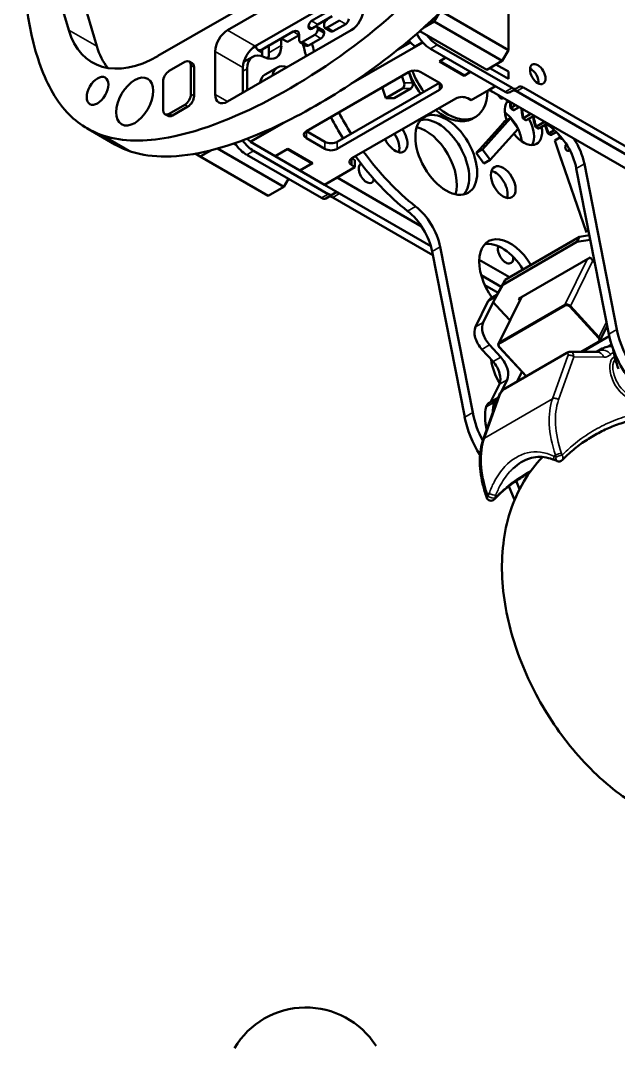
# Model space of a CAD drawing. Header units: millimetres. Extents: x 0 to 1188, y 0 to 840.
# Drawn here: x 429.4 to 566.1, y 474.4 to 708.7 of the extents above; entities that cross this region are included whole.
import ezdxf

# ---------------------------------------------------------------- set-up
doc = ezdxf.new("R2010")
doc.units = ezdxf.units.MM
doc.header["$LTSCALE"] = 2
doc.layers.add('Sichtbar (ISO)', color=7, linetype='Continuous', lineweight=50)
doc.layers.add('Sichtbar schmal (ISO)', color=7, linetype='Continuous', lineweight=35)

msp = doc.modelspace()

# ---------------------------------------------------------------- linework, layer by layer
at = {"layer": 'Sichtbar (ISO)'}
for p, q in [((440.47, 706.5), (432.18, 734.68)), ((520.9, 735.28), (460.84, 700.6)), ((438.54, 731), (446.83, 702.83)), ((476.73, 706.51), (505.01, 722.84)), ((507.84, 717.12), (483.09, 702.83)), ((540.93, 701.94), (540.93, 713.37)), ((500.2, 711.08), (495.96, 708.63)), ((525.01, 710.28), (523.96, 708.47)), ((540.93, 701.94), (525.56, 710.81)), ((497.37, 707.81), (500.63, 709.69)), ((499.5, 707.08), (502.32, 708.71)), ((500.91, 706.26), (503.74, 707.9)), ((521.58, 707.09), (523.96, 708.47)), ((523.96, 708.47), (539.52, 699.49)), ((505.01, 706.51), (476.73, 690.18)), ((491.72, 706.18), (484.65, 702.1)), ((490.45, 703.81), (493.13, 705.36)), ((493.13, 705.36), (493.13, 704.22)), ((493.84, 703.81), (496.67, 705.45)), ((495.25, 707.24), (495.25, 707.41)), ((496.67, 707.24), (495.96, 706.83)), ((497.17, 707.29), (498.58, 706.48)), ((497.37, 706.67), (497.37, 706.83)), ((498.79, 707.65), (498.79, 707.49)), ((498.79, 705.85), (498.79, 706.02)), ((499, 707.03), (500.41, 706.21)), ((535.98, 697.44), (520.67, 706.28)), ((486.2, 703), (484.65, 702.1)), ((489.03, 704.63), (486.2, 703)), ((486.2, 701.33), (486.2, 703)), ((486.2, 701.33), (486.2, 703)), ((489.03, 702.96), (489.03, 704.63)), ((490.45, 703.81), (489.03, 704.63)), ((493.34, 703.76), (494.75, 702.95)), ((495.25, 703), (498.08, 704.63)), ((521.37, 703.7), (504.93, 694.21)), ((518.54, 703.7), (515.55, 701.98)), ((519.58, 702.74), (521.33, 703.75)), ((524.67, 703.16), (541.76, 693.29)), ((473.9, 691.81), (473.9, 701.61)), ((483.65, 702), (484.65, 701.42)), ((484.65, 700.53), (484.65, 702.1)), ((540.21, 692.39), (523.11, 702.26)), ((539.52, 699.49), (540.93, 701.94)), ((466.97, 699.24), (463.43, 697.2)), ((467.97, 699.34), (468.68, 698.93)), ((468.38, 691.89), (468.38, 698.42)), ((480.47, 699.26), (482.5, 700.44)), ((525.16, 699.36), (526.65, 700.22)), ((530.82, 696.1), (525.16, 699.36)), ((526.65, 700.22), (525.24, 699.4)), ((530.89, 696.14), (525.24, 699.4)), ((539.52, 699.49), (535.98, 697.44)), ((538.1, 698.67), (540.93, 697.04)), ((540.93, 697.04), (538.1, 698.67)), ((469.09, 698.02), (469.09, 691.48)), ((480.26, 697.93), (480.26, 692.22)), ((481.25, 692.79), (481.25, 697.69)), ((488.15, 697.99), (485.32, 696.35)), ((494.76, 683.44), (518.09, 696.91)), ((517.12, 694.5), (516.6, 696.05)), ((519.03, 694.46), (518.19, 696.97)), ((520.92, 696.91), (525.16, 694.46)), ((532.31, 696.95), (530.82, 696.1)), ((530.82, 696.1), (530.82, 696.18)), ((530.89, 696.14), (532.31, 696.95)), ((540.93, 695.4), (536.69, 697.85)), ((540.93, 695.4), (536.69, 697.85)), ((540.93, 697.04), (540.93, 695.4)), ((540.93, 695.4), (540.93, 697.04)), ((462.02, 694.75), (462.02, 688.22)), ((501.83, 680.99), (525.16, 694.46)), ((532.45, 690.5), (537.96, 693.69)), ((537.96, 693.69), (536.55, 692.87)), ((525.16, 692.83), (501.83, 679.36)), ((512.28, 692.8), (512.07, 693.44)), ((512.28, 692.8), (512.9, 690.98)), ((512.9, 690.98), (516.72, 693.18)), ((514.81, 690.94), (518.63, 693.14)), ((578.22, 668.81), (536.55, 692.87)), ((541.21, 692.29), (542.76, 693.19)), ((543.35, 693.53), (542.76, 693.19)), ((661.01, 624.28), (542.79, 692.53)), ((581.05, 670.45), (542.79, 692.53)), ((662.57, 625.18), (544.35, 693.43)), ((466.97, 689.44), (463.43, 687.4)), ((467.68, 689.03), (464.14, 686.99)), ((505.18, 677.21), (528.89, 690.9)), ((512.9, 690.98), (514.81, 690.94)), ((531.66, 690.93), (532.45, 690.5)), ((462.43, 687.3), (463.14, 686.89)), ((532.72, 686.27), (533.43, 686.68)), ((542.32, 688.28), (543.41, 688.91)), ((545.15, 685.99), (546.8, 686.95)), ((489.58, 685.35), (481.96, 680.95)), ((534.39, 679.32), (539.18, 684.65)), ((535.01, 679.25), (541.39, 686.35)), ((539.98, 685.54), (539.18, 684.65)), ((539.98, 685.54), (541.39, 686.35)), ((541.39, 686.35), (543.14, 683.96)), ((548.02, 684.1), (549.71, 685.08)), ((450.97, 680.4), (444.61, 684.07)), ((481.96, 681.02), (484.79, 682.65)), ((484.79, 682.65), (484.79, 683.14)), ((494.76, 683.44), (499, 680.99)), ((543.14, 683.96), (536.76, 676.86)), ((550.9, 682.63), (551.92, 683.22)), ((551.52, 681.25), (552.73, 681.94)), ((478.77, 680.18), (478.1, 680.57)), ((481.96, 680.95), (481.96, 681.02)), ((487.62, 677.69), (481.96, 680.95)), ((499, 679.36), (494.76, 681.81)), ((553.11, 676.68), (551.52, 681.25)), ((470.5, 677.6), (469.36, 678.27)), ((470.5, 677.6), (473.04, 679.07)), ((486.06, 668.62), (470.5, 677.6)), ((474.41, 679.43), (489.6, 670.66)), ((498.2, 668.14), (481.11, 678.01)), ((482.67, 678.91), (499.76, 669.04)), ((487.62, 677.69), (490.52, 679.36)), ((490.45, 679.32), (487.62, 677.69)), ((493.27, 674.42), (487.62, 677.69)), ((496.1, 676.05), (490.45, 679.32)), ((490.52, 679.36), (496.17, 676.09)), ((505.18, 677.21), (505.86, 676.79)), ((534.39, 679.32), (533.59, 678.44)), ((533.59, 678.44), (535.01, 679.25)), ((533.59, 678.44), (535.34, 676.04)), ((536.76, 676.86), (535.01, 679.25)), ((558.8, 660.25), (552.47, 678.51)), ((496.17, 676.09), (493.27, 674.42)), ((493.27, 674.42), (496.1, 676.05)), ((496.1, 676.05), (496.1, 676.13)), ((498.93, 671.15), (505.86, 675.15)), ((505.86, 675.15), (505.13, 675.61)), ((505.86, 676.79), (505.86, 675.15)), ((535.34, 676.04), (536.76, 676.86)), ((563.89, 637.04), (556.46, 674.91)), ((558.3, 675.97), (565.73, 638.1)), ((498.93, 671.15), (493.27, 674.42)), ((501.76, 672.79), (498.93, 671.15)), ((521.08, 661.63), (501.76, 672.79)), ((489.6, 670.66), (486.06, 668.62)), ((489.6, 670.66), (490.66, 672.5)), ((523.2, 657.14), (498.93, 671.15)), ((499.2, 668.04), (500.76, 668.94)), ((501.34, 669.28), (500.76, 668.94)), ((523.66, 655.08), (500.79, 668.28)), ((523.2, 657.14), (502.34, 669.18)), ((540.21, 649.46), (557.18, 659.26)), ((557.18, 659.26), (556.61, 658.09)), ((559.66, 658.59), (556.61, 658.09)), ((557.18, 659.26), (559.46, 659.62)), ((525.34, 656.95), (532.78, 619.07)), ((556.61, 658.09), (539.64, 648.3)), ((530.94, 618.01), (523.51, 655.88)), ((541.19, 650.02), (534.26, 654.02)), ((543.26, 645.11), (559.59, 654.54)), ((559.59, 654.54), (560.69, 653.34)), ((539.32, 647.84), (534.72, 650.49)), ((539.32, 647.84), (534.72, 650.49)), ((538.04, 645.51), (540.21, 649.46)), ((540.21, 649.46), (539.64, 648.3)), ((538.57, 646.47), (535.54, 648.22)), ((539.64, 648.3), (537.46, 644.35)), ((536.27, 644.49), (533.41, 638.68)), ((538.04, 645.51), (535.18, 639.7)), ((538.29, 645.97), (536.86, 645.14)), ((537.46, 644.35), (538.04, 645.51)), ((543.91, 645.48), (538.67, 634.83)), ((543.56, 644.78), (543.26, 645.11)), ((537.46, 644.35), (539.08, 642.59)), ((553.82, 643.69), (538.9, 635.07)), ((538.94, 634.95), (553.86, 643.56)), ((541.3, 640.18), (539.08, 642.59)), ((555.01, 643.31), (561.54, 636.2)), ((561.64, 636.3), (555.11, 643.41)), ((563.52, 638.94), (561.82, 635.49)), ((561.49, 635.26), (557.53, 632.97)), ((557.64, 632.97), (561.58, 635.24)), ((557.78, 632.97), (564, 636.55)), ((534.85, 633.53), (537.44, 630.72)), ((536.62, 634.55), (539.21, 631.74)), ((538.85, 634.02), (544.96, 627.37)), ((544.97, 627.38), (538.89, 634)), ((554.31, 632.77), (540.17, 624.61)), ((555.09, 633), (561.33, 632.93)), ((561.08, 632.93), (562.39, 633.69)), ((564.49, 634.69), (563.55, 634.14)), ((542.94, 626.21), (544.01, 628.4)), ((540.65, 626.6), (539.25, 623.75)), ((538.88, 625.58), (536.86, 621.48)), ((535.19, 612.93), (538.7, 622.76)), ((538.17, 622.23), (536.4, 621.21)), ((541.04, 602.24), (542.34, 599.1)), ((543.49, 601.6), (542.72, 603.48)), ((535.99, 599.6), (535.84, 600.05))]:
    msp.add_line(p, q, dxfattribs=at)
for centre, radius, start, end in [((552.5, 608.9), 1, 245.6005, 315.4996), ((536.94, 599.92), 1, 198.8425, 315.4996), ((494.65, 464.08), 19, 32.4689, 149.1898)]:
    msp.add_arc(centre, radius, start, end, dxfattribs=at)
for centre, major_axis, ratio, start_param, end_param in [((505.01, 709.77), (2, 3.46), 0.57735, 3.926991, 5.497787), ((495.96, 707.81), (-0.5, -0.866), 0.57735, 3.926991, 5.497787), ((497.37, 707), (0.5, 0.866), 0.57735, 0.785398, 1.517865), ((499.5, 708.06), (0.5, 0.866), 0.57735, 0.785398, 2.356194), ((503.74, 708.71), (0.5, 0.866), 0.57735, 3.926991, 5.497787), ((460.84, 725.09), (-15, -25.98), 0.57735, 5.780342, 7.068583), ((476.73, 703.24), (-2, -3.46), 0.57735, 3.926991, 5.497787), ((491.72, 704.55), (1, 1.73), 0.57735, 5.497787, 7.068583), ((495.96, 707.65), (-0.5, -0.866), 0.57735, 5.497787, 7.068583), ((496.67, 706.43), (0.5, 0.866), 0.57735, 5.497787, 7.068583), ((496.67, 706.26), (-0.5, -0.866), 0.57735, 0.785398, 2.356194), ((498.08, 705.45), (0.5, 0.866), 0.57735, 3.926991, 5.497787), ((498.08, 705.61), (0.5, 0.866), 0.57735, 5.497787, 6.283185), ((499.5, 707.9), (-0.5, -0.866), 0.57735, 5.497787, 7.068583), ((500.91, 707.08), (-0.5, -0.866), 0.57735, 0, 0.785398), ((523.11, 707.16), (3, -5.2), 0.57735, 4.665552, 5.497787), ((524.67, 708.06), (-3, 5.2), 0.57735, 1.770509, 2.356194), ((493.84, 704.63), (-0.5, -0.866), 0.57735, 5.497787, 7.068583), ((523.27, 696.88), (21.67, -37.54), 0.57735, 4.225194, 4.297672), ((495.25, 703.81), (-0.5, -0.866), 0.57735, 0, 0.785398), ((525.11, 697.94), (21.67, -37.54), 0.57735, 4.250834, 4.297672), ((526.22, 697.53), (6.5, -11.26), 0.57735, 3.893513, 3.926991), ((526.93, 697.93), (6.5, -11.26), 0.57735, 3.875806, 3.926991), ((520.29, 707.16), (3, -5.2), 0.57735, 4.976769, 5.330339), ((467.2, 721.42), (-15, -25.98), 0.57735, 5.780342, 6.069429), ((483.09, 699.57), (2, 3.46), 0.57735, 0.785398, 2.356194), ((485.5, 695.24), (-3, 5.2), 0.57735, 5.581217, 7.068583), ((484.65, 703.73), (-1, -1.73), 0.57735, 5.497787, 7.068583), ((484.79, 705.41), (3, -5.2), 0.57735, 5.581217, 7.068583), ((481.96, 703.78), (3, -5.2), 0.57735, 0.490883, 0.785398), ((515.57, 702.27), (0.023, 1), 0.770332, 4.891393, 5.05201), ((466.97, 697.61), (1, 1.73), 0.57735, 5.497787, 7.068583), ((467.68, 697.2), (1, 1.73), 0.57735, 5.497787, 6.283185), ((482.67, 693.93), (-3, 5.2), 0.57735, 5.976457, 6.032735), ((491.15, 692.79), (-3, 5.2), 0.57735, 5.682517, 6.883854), ((463.43, 695.57), (1, 1.73), 0.57735, 0.785398, 2.356194), ((488.32, 691.16), (-3, 5.2), 0.57735, 0, 0.600669), ((519.51, 696.1), (-2, 0), 0.57735, 3.926991, 5.497787), ((526.22, 697.53), (6.5, -11.26), 0.57735, 4.437276, 4.8763), ((526.93, 697.93), (6.5, -11.26), 0.57735, 4.451675, 4.8763), ((546.09, 695.55), (-1.25, 2.17), 0.57735, 3.813211, 5.611567), ((546.09, 695.55), (1.25, -2.17), 0.57735, 0.671619, 2.469974), ((516.41, 694.1), (-0.023, -1), 0.770332, 0.438371, 2.009167), ((518.32, 694.05), (0.023, 1), 0.770332, 3.579963, 5.15076), ((523.75, 693.65), (2, 0), 0.57735, 5.497787, 7.068583), ((544.35, 691.8), (-1, 1.73), 0.57735, 5.497787, 6.283185), ((466.97, 691.08), (-1, -1.73), 0.57735, 0.785398, 2.356194), ((467.68, 690.67), (1, 1.73), 0.57735, 3.926991, 5.497787), ((476.73, 693.44), (-2, -3.46), 0.57735, 5.497787, 7.068583), ((526.93, 697.93), (6.5, -11.26), 0.57735, 5.2875, 7.068583), ((530.3, 690.08), (-2, 0), 0.57735, 3.961897, 5.497787), ((536.59, 697.68), (-3, 5.2), 0.57735, 2.333061, 2.52833), ((540.21, 694.03), (1, -1.73), 0.57735, 5.497787, 6.283185), ((541.76, 694.93), (1, -1.73), 0.57735, 5.497787, 6.283185), ((542.79, 690.9), (-1, 1.73), 0.57735, 5.497787, 6.283185), ((544.39, 685.72), (-3, 5.2), 0.57735, 0.22048, 1.223558), ((542.55, 684.66), (-3, 5.2), 0.57735, 5.788754, 5.971763), ((542.55, 684.66), (-3, 5.2), 0.57735, 5.788754, 5.971763), ((463.43, 689.03), (-1, -1.73), 0.57735, 5.497787, 7.068583), ((464.14, 688.63), (-1, -1.73), 0.57735, 0, 0.785398), ((523.27, 696.88), (21.67, -37.54), 0.57735, 4.651964, 4.782551), ((525.11, 697.94), (21.67, -37.54), 0.57735, 4.651964, 4.782551), ((526.22, 697.53), (6.5, -11.26), 0.57735, 5.2875, 6.283185), ((539.72, 683.03), (-3, 5.2), 0.57735, 4.564133, 5.392), ((542.55, 684.66), (-3, 5.2), 0.57735, 5.163783, 5.246851), ((542.55, 684.66), (3, -5.2), 0.57735, 2.022191, 2.105258), ((522.08, 675.29), (-5, 8.66), 0.57735, 3.627138, 5.79764), ((524.9, 676.92), (5, -8.66), 0.57735, 0.1849, 2.956693), ((524.9, 676.92), (-5, 8.66), 0.57735, 3.326492, 6.098286), ((544.39, 685.72), (3, -5.2), 0.57735, 4.942116, 7.287032), ((542.55, 684.66), (3, -5.2), 0.57735, 0.311422, 1.546644), ((542.55, 684.66), (3, -5.2), 0.57735, 0.311422, 1.546644), ((556.22, 715.91), (21.67, -37.54), 0.57735, 5.259214, 5.321477), ((485.5, 687.08), (-3, 5.2), 0.57735, 2.09452, 2.188746), ((496.17, 682.63), (-2, 0), 0.57735, 5.497787, 7.068583), ((515.03, 682.2), (2, -3.46), 0.57735, 4.561203, 8.005168), ((513.2, 681.14), (-2, 3.46), 0.57735, 3.619159, 4.863575), ((513.2, 681.14), (2, -3.46), 0.57735, 0.477567, 1.721983), ((539.72, 683.03), (-3, 5.2), 0.57735, 4.032778, 4.560484), ((549.61, 676.84), (5, -8.66), 0.57735, 1.035788, 2.179885), ((481.11, 682.91), (3, -5.2), 0.57735, 4.811097, 5.497787), ((482.67, 683.81), (-3, 5.2), 0.57735, 1.725915, 2.356194), ((482.67, 685.44), (3, -5.2), 0.57735, 5.146406, 5.330339), ((500.42, 681.81), (-2, 0), 0.57735, 0.785398, 2.356194), ((554.59, 679.73), (0.001, -0.85), 0.774705, 3.795899, 6.909434), ((551.45, 677.9), (-5, 8.66), 0.57735, 4.17738, 4.821782), ((500.42, 680.18), (2, 0), 0.57735, 3.926991, 5.497787), ((506.59, 676.39), (-2, 0), 0.57735, 5.497787, 7.033677), ((523.27, 696.88), (21.67, -37.54), 0.57735, 4.897734, 5.321477), ((525.11, 697.94), (21.67, -37.54), 0.57735, 4.897734, 5.321477), ((508.48, 673.83), (1.25, -2.17), 0.57735, 3.145371, 6.85874), ((537.91, 670.7), (-2, 3.46), 0.57735, 3.619159, 5.805619), ((537.91, 670.7), (2, -3.46), 0.57735, 0.477567, 2.664026), ((498.2, 669.78), (1, -1.73), 0.57735, 5.497787, 6.283185), ((499.76, 670.68), (1, -1.73), 0.57735, 5.497787, 6.283185), ((500.79, 666.65), (-1, 1.73), 0.57735, 5.497787, 6.283185), ((502.34, 667.55), (-1, 1.73), 0.57735, 5.497787, 6.283185), ((518.49, 658.88), (-5, 8.66), 0.57735, 4.17738, 5.321477), ((516.66, 657.82), (5, -8.66), 0.57735, 1.035788, 2.179885), ((541.33, 649.57), (-5, 8.66), 0.57735, 4.758924, 8.014412), ((539.49, 648.51), (-5, 8.66), 0.57735, 4.758924, 6.098286), ((540.3, 655.46), (1.25, -2.17), 0.57735, 3.584918, 7.160862), ((538.86, 641.68), (-2, 3.46), 0.57735, 0, 0.368941), ((540.62, 642.7), (-2, 3.46), 0.57735, 0.302709, 0.368941), ((554.44, 643.02), (-0.852, 0.419), 0.761554, 4.240769, 5.811565), ((554.41, 642.96), (0.763, -0.375), 0.761554, 1.099176, 2.669973), ((536, 635.86), (-2, 3.46), 0.57735, 0.368941, 1.939738), ((537.76, 636.88), (-2, 3.46), 0.57735, 0.368941, 1.939738), ((576.69, 635.01), (8, -13.86), 0.57735, 4.17738, 5.945307), ((539.52, 634.41), (-0.852, 0.419), 0.761554, 5.811565, 7.382362), ((560.94, 635.86), (0.763, -0.375), 0.761554, 5.811565, 7.382362), ((560.97, 635.91), (0.852, -0.419), 0.761554, 5.811565, 7.382362), ((574.86, 633.95), (8, -13.86), 0.57735, 4.17738, 5.945307), ((539.49, 634.35), (-0.763, 0.375), 0.761554, 5.811565, 7.382362), ((573.29, 630.16), (6, -10.39), 0.57735, 4.083048, 4.488107), ((543.27, 628.69), (-4.5, 7.79), 0.57735, 0.935549, 1.61316), ((536.29, 628.39), (2, -3.46), 0.57735, 0.368941, 1.939738), ((538.06, 629.41), (2, -3.46), 0.57735, 0.368941, 1.939738), ((537.9, 618.61), (-1.5, 2.6), 0.57735, 0, 0.546228), ((545.85, 614.32), (6, -10.39), 0.57735, 3.687821, 3.946226), ((539.67, 619.63), (-1.5, 2.6), 0.57735, 6.050254, 6.829414), ((543.74, 615.98), (-8, 13.86), 0.57735, 1.035788, 1.483372), ((544.08, 613.3), (6, -10.39), 0.57735, 3.687821, 4.22425), ((541.9, 614.92), (8, -13.86), 0.57735, 4.17738, 4.780076), ((548.5, 592.19), (-0.76, 16.67), 0.734375, 5.924982, 5.966524)]:
    msp.add_ellipse(centre, major_axis=major_axis, ratio=ratio, start_param=start_param, end_param=end_param, dxfattribs=at)
for centre, major_axis in [((547.65, 696.45), (1.25, -2.17)), ((447.03, 692.63), (1.75, 3.03)), ((455.51, 690.18), (3, 5.2)), ((526.74, 677.98), (-5, 8.66)), ((539.75, 671.76), (2, -3.46))]:
    msp.add_ellipse(centre, major_axis=major_axis, ratio=0.57735, dxfattribs=at)
for points, knots in [([(429.68, 733.24), (429.41, 721.43), (430.4, 709.29), (434.87, 695.42), (436.84, 691.41), (442, 685.46), (444.95, 683.5), (448.44, 682.38)], [0, 0, 0, 0, 4.28314, 4.28314, 6.339251, 6.339251, 8.211967, 8.211967, 8.211967, 8.211967]), ([(448.44, 682.38), (452.87, 680.97), (457.91, 681), (471.05, 683.43), (479.72, 686.99), (496.37, 696.06), (505.25, 702.09), (519.51, 714.47), (526.86, 721.75), (533.3, 731.05)], [0, 0, 0, 0, 2.380049, 2.380049, 5.898945, 5.898945, 9.488627, 9.488627, 12.145149, 12.145149, 12.145149, 12.145149]), ([(539.66, 727.38), (539.31, 726.87), (538.95, 726.36), (533.34, 718.56), (526.88, 711.58), (507.76, 695.21), (494.94, 687.35), (476.38, 679.64), (469.05, 677.63), (459.81, 677.59), (457.2, 677.94), (454.81, 678.71)], [-31.975354, -31.975354, -31.975354, -31.975354, -31.689009, -31.689009, -27.528662, -27.528662, -21.504228, -21.504228, -17.655451, -17.655451, -15.993224, -15.993224, -15.993224, -15.993224]), ([(538.78, 691.34), (538.77, 691.35), (538.77, 691.36), (538.76, 691.37), (538.75, 691.38), (538.74, 691.4), (538.74, 691.41), (538.73, 691.43), (538.73, 691.44), (538.73, 691.46), (538.72, 691.47), (538.72, 691.48)], [0.0299402, 0.0299402, 0.0299402, 0.0299402, 0.031042944, 0.031042944, 0.032145689, 0.032145689, 0.033248433, 0.033248433, 0.034351177, 0.034351177, 0.035453921, 0.035453921, 0.035453921, 0.035453921]), ([(539.1, 691), (539.08, 691.02), (539.06, 691.04), (539.02, 691.09), (539, 691.11), (538.95, 691.16), (538.93, 691.18), (538.89, 691.23), (538.87, 691.25), (538.82, 691.3), (538.8, 691.32), (538.78, 691.34)], [2.14000801, 2.14000801, 2.14000801, 2.14000801, 2.14313031, 2.14313031, 2.14625262, 2.14625262, 2.14937493, 2.14937493, 2.15249724, 2.15249724, 2.15561954, 2.15561954, 2.15561954, 2.15561954]), ([(539.1, 691), (539.12, 690.97), (539.15, 690.95), (539.2, 690.92), (539.23, 690.9), (539.29, 690.88), (539.33, 690.87), (539.4, 690.87), (539.43, 690.87), (539.5, 690.88), (539.53, 690.9), (539.57, 690.91)], [-0.03819969, -0.03819969, -0.03819969, -0.03819969, -0.03105564, -0.03105564, -0.02391158, -0.02391158, -0.01676753, -0.01676753, -0.00962348, -0.00962348, -0.00247943, -0.00247943, -0.00247943, -0.00247943]), ([(539.77, 691.01), (539.76, 691.01), (539.76, 691.01), (539.74, 691), (539.71, 690.98), (539.67, 690.96), (539.65, 690.95), (539.61, 690.93), (539.59, 690.92), (539.57, 690.91)], [0.75098748, 0.75098748, 0.75098748, 0.75098748, 0.75283305, 0.75283305, 0.76382186, 0.76382186, 0.77481066, 0.77481066, 0.78579947, 0.78579947, 0.78579947, 0.78579947]), ([(541.42, 688.78), (541.39, 689.08), (541.36, 689.39), (541.34, 689.83), (541.33, 689.97), (541.33, 690.11)], [0.0211452, 0.0211452, 0.0211452, 0.0211452, 0.1238331, 0.1238331, 0.1697518, 0.1697518, 0.1697518, 0.1697518]), ([(541.49, 688.65), (541.48, 688.66), (541.48, 688.66), (541.46, 688.68), (541.46, 688.69), (541.45, 688.7), (541.44, 688.71), (541.43, 688.73), (541.43, 688.74), (541.43, 688.76), (541.42, 688.77), (541.42, 688.78)], [0.031239487, 0.031239487, 0.031239487, 0.031239487, 0.031611051, 0.031611051, 0.031982615, 0.031982615, 0.032354178, 0.032354178, 0.032725742, 0.032725742, 0.033097306, 0.033097306, 0.033097306, 0.033097306]), ([(541.83, 688.34), (541.81, 688.36), (541.79, 688.38), (541.74, 688.42), (541.72, 688.44), (541.67, 688.48), (541.65, 688.5), (541.6, 688.55), (541.58, 688.57), (541.53, 688.61), (541.51, 688.63), (541.49, 688.65)], [2.01158513, 2.01158513, 2.01158513, 2.01158513, 2.01478367, 2.01478367, 2.0179822, 2.0179822, 2.02118074, 2.02118074, 2.02437928, 2.02437928, 2.02757782, 2.02757782, 2.02757782, 2.02757782]), ([(541.83, 688.34), (541.86, 688.32), (541.89, 688.3), (541.94, 688.26), (541.97, 688.25), (542.04, 688.23), (542.08, 688.23), (542.15, 688.23), (542.19, 688.23), (542.26, 688.25), (542.29, 688.27), (542.32, 688.28)], [-0.03684104, -0.03684104, -0.03684104, -0.03684104, -0.02947283, -0.02947283, -0.02210462, -0.02210462, -0.01473642, -0.01473642, -0.00736821, -0.00736821, 0, 0, 0, 0]), ([(544.23, 686.42), (544.16, 686.73), (544.1, 687.04), (544.01, 687.65), (543.97, 687.95), (543.95, 688.38), (543.95, 688.45), (543.93, 688.55), (543.92, 688.59), (543.92, 688.62)], [0.0219306, 0.0219306, 0.0219306, 0.0219306, 0.1212685, 0.1212685, 0.2206064, 0.2206064, 0.2585423, 0.2585423, 0.275509, 0.275509, 0.275509, 0.275509]), ([(547.09, 684.46), (546.99, 684.76), (546.91, 685.07), (546.76, 685.67), (546.7, 685.96), (546.62, 686.44), (546.61, 686.55), (546.57, 686.69), (546.55, 686.74), (546.53, 686.79)], [0.0225202, 0.0225202, 0.0225202, 0.0225202, 0.1187688, 0.1187688, 0.2150174, 0.2150174, 0.2631417, 0.2631417, 0.2869758, 0.2869758, 0.2869758, 0.2869758]), ([(544.23, 686.42), (544.23, 686.42), (544.23, 686.41), (544.24, 686.39), (544.24, 686.38), (544.25, 686.36), (544.26, 686.35), (544.27, 686.34), (544.27, 686.33), (544.29, 686.32), (544.29, 686.31), (544.3, 686.31)], [0.031302175, 0.031302175, 0.031302175, 0.031302175, 0.031644962, 0.031644962, 0.031987749, 0.031987749, 0.032330537, 0.032330537, 0.032673324, 0.032673324, 0.033016111, 0.033016111, 0.033016111, 0.033016111]), ([(544.67, 686.03), (544.65, 686.05), (544.62, 686.07), (544.57, 686.1), (544.55, 686.12), (544.5, 686.16), (544.47, 686.18), (544.42, 686.21), (544.4, 686.23), (544.35, 686.27), (544.33, 686.29), (544.3, 686.31)], [1.88309832, 1.88309832, 1.88309832, 1.88309832, 1.8863984, 1.8863984, 1.88969849, 1.88969849, 1.89299858, 1.89299858, 1.89629866, 1.89629866, 1.89959875, 1.89959875, 1.89959875, 1.89959875]), ([(544.67, 686.03), (544.7, 686.01), (544.72, 686), (544.78, 685.97), (544.81, 685.96), (544.88, 685.94), (544.91, 685.94), (544.98, 685.94), (545.02, 685.94), (545.08, 685.96), (545.12, 685.98), (545.15, 685.99)], [-0.03499097, -0.03499097, -0.03499097, -0.03499097, -0.02799278, -0.02799278, -0.02099458, -0.02099458, -0.01399639, -0.01399639, -0.00699819, -0.00699819, 0, 0, 0, 0]), ([(547.09, 684.46), (547.09, 684.45), (547.09, 684.45), (547.1, 684.43), (547.11, 684.42), (547.12, 684.4), (547.12, 684.39), (547.14, 684.38), (547.15, 684.37), (547.16, 684.36), (547.17, 684.35), (547.18, 684.34)], [0.029985841, 0.029985841, 0.029985841, 0.029985841, 0.031059129, 0.031059129, 0.032132418, 0.032132418, 0.033205706, 0.033205706, 0.034278994, 0.034278994, 0.035352283, 0.035352283, 0.035352283, 0.035352283]), ([(547.57, 684.11), (547.54, 684.13), (547.51, 684.14), (547.46, 684.17), (547.44, 684.19), (547.38, 684.22), (547.36, 684.24), (547.31, 684.27), (547.28, 684.28), (547.23, 684.31), (547.2, 684.33), (547.18, 684.34)], [1.75454303, 1.75454303, 1.75454303, 1.75454303, 1.75797178, 1.75797178, 1.76140053, 1.76140053, 1.76482928, 1.76482928, 1.76825803, 1.76825803, 1.77168678, 1.77168678, 1.77168678, 1.77168678]), ([(549.95, 682.92), (549.84, 683.21), (549.73, 683.51), (549.53, 684.1), (549.44, 684.39), (549.35, 684.75), (549.33, 684.8), (549.32, 684.85)], [0.0229285, 0.0229285, 0.0229285, 0.0229285, 0.1161913, 0.1161913, 0.2094542, 0.2094542, 0.2264572, 0.2264572, 0.2264572, 0.2264572]), ([(547.57, 684.11), (547.59, 684.1), (547.62, 684.08), (547.67, 684.06), (547.7, 684.05), (547.77, 684.04), (547.8, 684.04), (547.86, 684.05), (547.9, 684.05), (547.96, 684.07), (547.99, 684.08), (548.02, 684.1)], [-0.03256147, -0.03256147, -0.03256147, -0.03256147, -0.02604917, -0.02604917, -0.01953688, -0.01953688, -0.01302459, -0.01302459, -0.00651229, -0.00651229, 0, 0, 0, 0]), ([(549.95, 682.92), (549.96, 682.91), (549.96, 682.9), (549.97, 682.88), (549.98, 682.87), (550, 682.86), (550, 682.85), (550.02, 682.83), (550.03, 682.82), (550.05, 682.81), (550.06, 682.8), (550.07, 682.8)], [0.029088101, 0.029088101, 0.029088101, 0.029088101, 0.030941214, 0.030941214, 0.032794326, 0.032794326, 0.034647438, 0.034647438, 0.03650055, 0.03650055, 0.038353662, 0.038353662, 0.038353662, 0.038353662]), ([(550.48, 682.62), (550.45, 682.63), (550.42, 682.64), (550.37, 682.66), (550.34, 682.68), (550.29, 682.7), (550.26, 682.71), (550.21, 682.74), (550.18, 682.75), (550.13, 682.77), (550.1, 682.79), (550.07, 682.8)], [1.62591785, 1.62591785, 1.62591785, 1.62591785, 1.62950302, 1.62950302, 1.6330882, 1.6330882, 1.63667337, 1.63667337, 1.64025854, 1.64025854, 1.64384371, 1.64384371, 1.64384371, 1.64384371]), ([(550.48, 682.62), (550.5, 682.61), (550.53, 682.6), (550.58, 682.58), (550.61, 682.58), (550.67, 682.57), (550.7, 682.57), (550.75, 682.58), (550.78, 682.58), (550.84, 682.6), (550.87, 682.62), (550.9, 682.63)], [-0.02944017, -0.02944017, -0.02944017, -0.02944017, -0.02355214, -0.02355214, -0.0176641, -0.0176641, -0.01177607, -0.01177607, -0.00588803, -0.00588803, 0, 0, 0, 0]), ([(552.78, 681.83), (552.65, 682.11), (552.52, 682.39), (552.39, 682.71), (552.37, 682.74), (552.36, 682.78)], [0.0231668, 0.0231668, 0.0231668, 0.0231668, 0.1136492, 0.1136492, 0.1247673, 0.1247673, 0.1247673, 0.1247673]), ([(552.78, 681.83), (552.79, 681.82), (552.8, 681.81), (552.81, 681.78), (552.82, 681.77), (552.84, 681.75), (552.85, 681.74), (552.88, 681.72), (552.89, 681.72), (552.92, 681.7), (552.93, 681.7), (552.94, 681.7)], [0.02856865, 0.02856865, 0.02856865, 0.02856865, 0.03128308, 0.03128308, 0.0339975, 0.0339975, 0.03671193, 0.03671193, 0.03942635, 0.03942635, 0.04214078, 0.04214078, 0.04214078, 0.04214078]), ([(553.36, 681.57), (553.33, 681.58), (553.31, 681.59), (553.25, 681.6), (553.22, 681.61), (553.17, 681.63), (553.14, 681.64), (553.08, 681.65), (553.05, 681.66), (553, 681.68), (552.97, 681.69), (552.94, 681.7)], [1.49723013, 1.49723013, 1.49723013, 1.49723013, 1.50099687, 1.50099687, 1.50476361, 1.50476361, 1.50853035, 1.50853035, 1.51229708, 1.51229708, 1.51606382, 1.51606382, 1.51606382, 1.51606382]), ([(554.31, 632.77), (554.35, 632.8), (554.39, 632.82), (554.48, 632.86), (554.52, 632.88), (554.62, 632.92), (554.67, 632.93), (554.77, 632.96), (554.83, 632.97), (554.95, 632.99), (555.02, 633), (555.09, 633)], [0, 0, 0, 0, 0.0857622, 0.0857622, 0.1715243, 0.1715243, 0.2572865, 0.2572865, 0.3430487, 0.3430487, 0.4288109, 0.4288109, 0.4288109, 0.4288109]), ([(561.33, 632.93), (561.35, 632.93), (561.37, 632.93), (561.4, 632.93), (561.41, 632.93), (561.43, 632.94), (561.43, 632.94), (561.44, 632.94), (561.44, 632.94), (561.44, 632.94), (561.44, 632.94), (561.44, 632.94)], [1.5707963, 1.5707963, 1.5707963, 1.5707963, 1.6366344, 1.6366344, 1.7024724, 1.7024724, 1.7683105, 1.7683105, 1.8341485, 1.8341485, 1.8999866, 1.8999866, 1.8999866, 1.8999866]), ([(564.63, 634.26), (564.25, 634.26), (563.86, 634.22), (563.1, 634.03), (562.73, 633.88), (562.39, 633.69)], [4.7130722, 4.7130722, 4.7130722, 4.7130722, 4.8767544, 4.8767544, 5.0415793, 5.0415793, 5.0415793, 5.0415793]), ([(538.7, 622.76), (538.75, 622.91), (538.82, 623.06), (538.97, 623.34), (539.05, 623.48), (539.24, 623.74), (539.34, 623.87), (539.55, 624.11), (539.66, 624.22), (539.9, 624.43), (540.03, 624.53), (540.17, 624.61)], [-1.570796, -1.570796, -1.570796, -1.570796, -1.256637, -1.256637, -0.942478, -0.942478, -0.628319, -0.628319, -0.314159, -0.314159, 0, 0, 0, 0]), ([(553.21, 608.2), (554.03, 609.04), (554.89, 609.83), (556.67, 611.31), (557.59, 612), (559.5, 613.28), (560.48, 613.87), (562.51, 614.94), (563.55, 615.43), (565.69, 616.29), (566.79, 616.67), (567.91, 617)], [0.214284, 0.214284, 0.214284, 0.214284, 0.827499, 0.827499, 1.440715, 1.440715, 2.053931, 2.053931, 2.667147, 2.667147, 3.280363, 3.280363, 3.280363, 3.280363]), ([(535.84, 600.05), (535.52, 600.99), (535.25, 601.93), (534.82, 603.79), (534.66, 604.71), (534.45, 606.51), (534.4, 607.39), (534.42, 609.1), (534.49, 609.92), (534.75, 611.49), (534.94, 612.24), (535.19, 612.93)], [0, 0, 0, 0, 0.1570796, 0.1570796, 0.3141593, 0.3141593, 0.4712389, 0.4712389, 0.6283185, 0.6283185, 0.7853982, 0.7853982, 0.7853982, 0.7853982]), ([(607.57, 528.83), (604.82, 526.77), (601.65, 525.22), (595.01, 523.34), (591.56, 523.04), (584.31, 523.49), (580.57, 524.44), (572.65, 527.59), (568.61, 530.07), (560.76, 536.32), (557.03, 540.21), (550.52, 548.76), (547.72, 553.4), (543.24, 563.13), (541.55, 568.2), (539.5, 578.56), (539.15, 583.86), (540.36, 593.97), (541.77, 598.85), (545.65, 605.32), (547.08, 607.21), (548.75, 608.91)], [0, 0, 0, 0, 0.213388, 0.213388, 0.433816, 0.433816, 0.699713, 0.699713, 1.040283, 1.040283, 1.420532, 1.420532, 1.796966, 1.796966, 2.172589, 2.172589, 2.553443, 2.553443, 2.899801, 2.899801, 3.050503, 3.050503, 3.050503, 3.050503]), ([(542, 606.3), (542.59, 606.86), (543.22, 607.34), (544.48, 608.11), (545.11, 608.4), (546.39, 608.8), (547.03, 608.91), (548.3, 608.97), (548.94, 608.92), (550.25, 608.67), (550.92, 608.47), (551.59, 608.2)], [-1.474532, -1.474532, -1.474532, -1.474532, -1.179625, -1.179625, -0.884719, -0.884719, -0.589813, -0.589813, -0.294906, -0.294906, 0, 0, 0, 0]), ([(545.76, 605.33), (544.81, 604.82), (543.89, 604.26), (542.04, 603.02), (541.11, 602.33), (539.33, 600.85), (538.48, 600.06), (537.65, 599.22)], [1.265758, 1.265758, 1.265758, 1.265758, 1.843741, 1.843741, 2.456957, 2.456957, 3.070173, 3.070173, 3.070173, 3.070173])]:
    msp.add_open_spline(points, degree=3, knots=knots, dxfattribs=at)
for points in [[(538.72, 691.48), (538.72, 691.53), (538.72, 691.57), (538.72, 691.62)], [(450.97, 680.4), (452.18, 679.7), (453.46, 679.14), (454.81, 678.71)], [(553.36, 681.57), (553.37, 681.57), (553.37, 681.57), (553.38, 681.57)]]:
    msp.add_open_spline(points, degree=3, dxfattribs=at)
at = {"layer": 'Sichtbar schmal (ISO)'}
for p, q in [((497.37, 707.81), (495.96, 708.63)), ((502.32, 708.71), (503.74, 707.9)), ((446.83, 702.83), (440.47, 706.5)), ((483.09, 702.83), (476.73, 706.51)), ((491.72, 706.18), (493.13, 705.36)), ((495.25, 707.41), (496.1, 706.92)), ((495.96, 706.83), (495.25, 707.24)), ((496.67, 705.45), (498.08, 704.63)), ((497.37, 706.83), (498.79, 706.02)), ((498.79, 705.85), (497.37, 706.67)), ((500.91, 706.26), (499.5, 707.08)), ((495.25, 703), (493.84, 703.81)), ((523.11, 702.26), (524.67, 703.16)), ((473.9, 701.61), (480.26, 697.93)), ((489.03, 702.96), (486.2, 701.33)), ((468.38, 698.42), (469.09, 698.02)), ((486.14, 700.52), (485.52, 700.17)), ((480.26, 697.12), (481.25, 697.69)), ((519.03, 694.46), (517.12, 694.5)), ((525.16, 694.46), (525.16, 692.83)), ((469.09, 691.48), (468.38, 691.89)), ((476.73, 690.18), (473.9, 691.81)), ((516.72, 693.18), (518.63, 693.14)), ((541.76, 693.29), (540.21, 692.39)), ((542.79, 692.53), (544.35, 693.43)), ((466.97, 689.44), (467.68, 689.03)), ((539.63, 691.09), (539.44, 690.98)), ((539.59, 690.93), (539.76, 691.02)), ((542.48, 689.45), (541.61, 688.94)), ((541.71, 688.75), (542.7, 689.32)), ((543.31, 688.97), (542.19, 688.32)), ((464.14, 686.99), (463.43, 687.4)), ((545.95, 687.45), (544.42, 686.57)), ((544.54, 686.38), (546.16, 687.32)), ((546.73, 687), (545.03, 686.02)), ((549.08, 685.61), (547.3, 684.58)), ((547.42, 684.41), (549.25, 685.46)), ((549.66, 685.12), (547.92, 684.11)), ((551.24, 684.39), (550.85, 684.16)), ((454.81, 678.71), (448.44, 682.38)), ((494.76, 681.81), (494.76, 683.44)), ((551.39, 683.71), (550.18, 683.01)), ((550.32, 682.85), (551.55, 683.57)), ((551.89, 683.25), (550.81, 682.63)), ((553.1, 681.92), (553.04, 681.89)), ((499, 680.99), (499, 679.36)), ((501.83, 679.36), (501.83, 680.99)), ((553.18, 681.75), (553.22, 681.77)), ((481.11, 678.01), (482.67, 678.91)), ((505.13, 675.61), (505.13, 677.18)), ((556.46, 674.91), (558.3, 675.97)), ((499.76, 669.04), (498.2, 668.14)), ((500.79, 668.28), (502.34, 669.18)), ((519.73, 666.2), (517.9, 665.14)), ((523.51, 655.88), (525.34, 656.95)), ((558.99, 654.19), (553.82, 643.69)), ((555.11, 643.41), (560.24, 653.84)), ((536.27, 644.49), (538.04, 645.51)), ((544.07, 645.58), (538.9, 635.07)), ((553.86, 643.56), (553.82, 643.69)), ((555.01, 643.31), (555.11, 643.41)), ((563.36, 639.78), (561.64, 636.3)), ((535.18, 639.7), (533.41, 638.68)), ((565.73, 638.1), (563.89, 637.04)), ((538.94, 634.95), (538.9, 635.07)), ((561.58, 635.24), (561.49, 635.26)), ((561.54, 636.2), (561.64, 636.3)), ((534.85, 633.53), (536.62, 634.55)), ((538.89, 634), (538.85, 634.02)), ((561.75, 633.18), (561.31, 632.93)), ((539.21, 631.74), (537.44, 630.72)), ((540, 624.39), (554.14, 632.56)), ((554.53, 632.06), (551.02, 622.23)), ((552.4, 621.99), (555.9, 631.82)), ((555.9, 631.82), (562.73, 631.74)), ((538.88, 625.58), (540.65, 626.6)), ((535.46, 613.25), (538.97, 623.08)), ((535.46, 613.25), (551.02, 622.23)), ((535.84, 620.38), (537.61, 621.4)), ((532.78, 619.07), (530.94, 618.01)), ((551.32, 609.14), (551.71, 609.36)), ((551.71, 609.36), (551.86, 608.91)), ((553.2, 609.31), (553.05, 609.76)), ((536.15, 600.38), (536.54, 600.6)), ((536.3, 599.93), (536.15, 600.38))]:
    msp.add_line(p, q, dxfattribs=at)
for centre, major_axis, ratio, start_param, end_param in [((548.07, 710.14), (-16, 27.7), 0.57735, 1.943121, 1.964677), ((539.5, 691.1), (0.1, -0.173), 0.57735, 5.106269, 6.239156), ((541.75, 688.89), (-0.1, 0.173), 0.57735, 0.938066, 2.070952), ((548.07, 710.14), (-16, 27.7), 0.57735, 2.070952, 2.092905), ((542.22, 688.46), (0.1, -0.173), 0.57735, 5.234497, 6.283185), ((544.56, 686.53), (-0.1, 0.173), 0.57735, 1.066294, 2.19918), ((548.07, 710.14), (-16, 27.7), 0.57735, 2.19918, 2.221133), ((545.05, 686.17), (0.1, -0.173), 0.57735, 5.362726, 6.283185), ((547.43, 684.57), (-0.1, 0.173), 0.57735, 1.194522, 2.327409), ((548.07, 710.14), (-16, 27.7), 0.57735, 2.327409, 2.349361), ((547.92, 684.27), (0.1, -0.173), 0.57735, 5.490954, 6.283185), ((550.31, 683.02), (-0.1, 0.173), 0.57735, 1.322751, 2.455637), ((548.07, 710.14), (-16, 27.7), 0.57735, 2.455637, 2.47759), ((550.8, 682.8), (0.1, -0.173), 0.57735, 5.619182, 6.283185), ((553.15, 681.92), (-0.1, 0.173), 0.57735, 1.450979, 2.583865), ((548.07, 710.14), (-16, 27.7), 0.57735, 2.583865, 2.587485), ((554.81, 631.91), (-0.5, 0.866), 0.57735, 0, 0.456208), ((554.49, 631), (-0.9, -1.93), 0.566561, 2.250925, 3.392911), ((561.31, 630.93), (0.02, 2), 0.772654, 5.1412, 6.283185), ((559.44, 636.41), (2, -3.46), 0.57735, 0, 0.165744), ((566.64, 626.32), (-4.25, 7.36), 0.57735, 0, 0.165744), ((562.9, 631.57), (-1.44, 1.39), 0.805307, 4.483164, 6.053961), ((568.05, 627.14), (-3.25, 5.63), 0.57735, 6.226042, 6.448929), ((553.82, 631.65), (0.696, 0.961), 0.361198, 5.39133, 6.962126), ((555.2, 631.41), (-0.942, 0.336), 0.732993, 4.155209, 5.726006), ((560.86, 637.22), (3, -5.2), 0.57735, 5.953995, 6.448929), ((568.05, 627.14), (-2.8, 4.85), 0.57735, 0.026622, 2.590652), ((568.41, 627.34), (-2.55, 4.42), 0.57735, 0.230814, 2.408069), ((539.68, 623.49), (0.696, 0.961), 0.361198, 0.678941, 2.249737), ((540.67, 623.74), (-0.5, 0.866), 0.57735, 0, 0.456208), ((539.64, 622.43), (-0.942, 0.336), 0.732993, 5.726006, 6.283185), ((564.4, 609.22), (10, -17.32), 0.57735, 3.597801, 4.383199), ((551.69, 621.58), (-0.942, 0.336), 0.732993, 4.155209, 5.726006), ((565.11, 609.63), (-9.5, 16.45), 0.57735, 0.456208, 1.241606), ((548.85, 600.24), (-10, 17.32), 0.57735, 0.456208, 1.241606), ((536.13, 612.6), (-0.942, 0.336), 0.732993, 5.726006, 6.283185), ((552.34, 609.35), (-0.946, -0.323), 0.263954, 3.783318, 5.354115), ((552.5, 608.9), (0.946, 0.323), 0.263954, 0.641726, 2.212522), ((552.5, 608.9), (0.713, -0.701), 0.806228, 0, 1.350834), ((551.96, 609.13), (-0.365, -0.931), 0.609076, 4.94001, 6.283185), ((552.5, 608.9), (-0.413, -0.911), 0.600933, 4.971317, 6.283185), ((536.79, 600.37), (-0.946, -0.323), 0.263954, 5.354115, 6.283185), ((536.94, 599.92), (-0.946, -0.323), 0.263954, 5.354115, 6.283185), ((536.94, 599.92), (0.951, -0.309), 0.238374, 4.061571, 6.000563), ((537.17, 600.59), (0.94, -0.342), 0.263124, 4.070349, 6.020561), ((536.94, 599.92), (0.713, -0.701), 0.806228, 0, 0.475518)]:
    msp.add_ellipse(centre, major_axis=major_axis, ratio=ratio, start_param=start_param, end_param=end_param, dxfattribs=at)
for points, knots in [([(538.78, 691.58), (538.76, 691.56), (538.74, 691.53), (538.73, 691.5), (538.72, 691.49), (538.72, 691.48)], [-0.05476063, -0.05476063, -0.05476063, -0.05476063, -0.04194789, -0.04194789, -0.03545392, -0.03545392, -0.03545392, -0.03545392]), ([(538.78, 691.34), (538.78, 691.34), (538.79, 691.35), (538.82, 691.37), (538.85, 691.39), (538.92, 691.43), (538.95, 691.45), (538.98, 691.47)], [0.0299402, 0.0299402, 0.0299402, 0.0299402, 0.04194789, 0.04194789, 0.05814914, 0.05814914, 0.06793387, 0.06793387, 0.06793387, 0.06793387]), ([(539.44, 690.98), (539.41, 690.96), (539.37, 690.95), (539.28, 690.92), (539.23, 690.93), (539.15, 690.95), (539.13, 690.97), (539.1, 691)], [0, 0, 0, 0, 0.01012578, 0.01012578, 0.02632703, 0.02632703, 0.03819969, 0.03819969, 0.03819969, 0.03819969]), ([(541.61, 688.94), (541.57, 688.92), (541.54, 688.9), (541.47, 688.85), (541.45, 688.83), (541.43, 688.79), (541.42, 688.78), (541.42, 688.78)], [-0.06827493, -0.06827493, -0.06827493, -0.06827493, -0.05814915, -0.05814915, -0.04194791, -0.04194791, -0.03309731, -0.03309731, -0.03309731, -0.03309731]), ([(541.61, 688.94), (541.61, 688.97), (541.6, 689), (541.57, 689.24), (541.55, 689.45), (541.53, 689.77), (541.52, 689.89), (541.52, 690)], [0.012587, 0.012587, 0.012587, 0.012587, 0.0226715, 0.0226715, 0.091613, 0.091613, 0.1309637, 0.1309637, 0.1309637, 0.1309637]), ([(541.49, 688.65), (541.49, 688.65), (541.5, 688.65), (541.53, 688.66), (541.57, 688.67), (541.64, 688.71), (541.67, 688.73), (541.71, 688.75)], [0.03123949, 0.03123949, 0.03123949, 0.03123949, 0.04194791, 0.04194791, 0.05814915, 0.05814915, 0.06827493, 0.06827493, 0.06827493, 0.06827493]), ([(542.19, 688.32), (542.15, 688.3), (542.11, 688.28), (542.02, 688.26), (541.97, 688.27), (541.89, 688.3), (541.86, 688.32), (541.83, 688.34)], [0, 0, 0, 0, 0.01012578, 0.01012578, 0.02632703, 0.02632703, 0.03684104, 0.03684104, 0.03684104, 0.03684104]), ([(544.42, 686.57), (544.42, 686.6), (544.41, 686.63), (544.36, 686.87), (544.31, 687.09), (544.25, 687.47), (544.22, 687.63), (544.19, 687.92), (544.17, 688.05), (544.15, 688.25), (544.14, 688.32), (544.14, 688.43), (544.13, 688.46), (544.13, 688.49)], [0.012587, 0.012587, 0.012587, 0.012587, 0.0226715, 0.0226715, 0.091613, 0.091613, 0.1446449, 0.1446449, 0.1854387, 0.1854387, 0.2102725, 0.2102725, 0.2196239, 0.2196239, 0.2196239, 0.2196239]), ([(547.3, 684.58), (547.29, 684.61), (547.28, 684.64), (547.2, 684.89), (547.14, 685.11), (547.04, 685.5), (546.99, 685.67), (546.93, 685.97), (546.9, 686.1), (546.86, 686.31), (546.84, 686.38), (546.81, 686.56), (546.8, 686.65), (546.78, 686.77), (546.77, 686.8), (546.76, 686.86), (546.75, 686.89), (546.74, 686.92)], [0.012587, 0.012587, 0.012587, 0.012587, 0.0226715, 0.0226715, 0.091613, 0.091613, 0.1446449, 0.1446449, 0.1854387, 0.1854387, 0.2102725, 0.2102725, 0.2384007, 0.2384007, 0.2573529, 0.2573529, 0.2750926, 0.2750926, 0.2750926, 0.2750926]), ([(544.42, 686.57), (544.39, 686.55), (544.36, 686.53), (544.29, 686.48), (544.26, 686.46), (544.23, 686.44), (544.23, 686.43), (544.23, 686.42)], [-0.06827494, -0.06827494, -0.06827494, -0.06827494, -0.05814916, -0.05814916, -0.04194791, -0.04194791, -0.03130218, -0.03130218, -0.03130218, -0.03130218]), ([(544.3, 686.31), (544.31, 686.3), (544.32, 686.3), (544.36, 686.3), (544.39, 686.31), (544.47, 686.35), (544.5, 686.36), (544.54, 686.38)], [0.03301611, 0.03301611, 0.03301611, 0.03301611, 0.04194791, 0.04194791, 0.05814916, 0.05814916, 0.06827494, 0.06827494, 0.06827494, 0.06827494]), ([(545.03, 686.02), (544.99, 686), (544.96, 685.98), (544.86, 685.96), (544.8, 685.97), (544.72, 686), (544.69, 686.01), (544.67, 686.03)], [0, 0, 0, 0, 0.01012578, 0.01012578, 0.02632703, 0.02632703, 0.03499097, 0.03499097, 0.03499097, 0.03499097]), ([(547.3, 684.58), (547.26, 684.56), (547.23, 684.54), (547.16, 684.5), (547.13, 684.48), (547.09, 684.47), (547.09, 684.46), (547.09, 684.46)], [-0.06827495, -0.06827495, -0.06827495, -0.06827495, -0.05814917, -0.05814917, -0.04194792, -0.04194792, -0.02998584, -0.02998584, -0.02998584, -0.02998584]), ([(547.18, 684.34), (547.19, 684.34), (547.2, 684.34), (547.24, 684.33), (547.27, 684.34), (547.35, 684.37), (547.39, 684.39), (547.42, 684.41)], [0.03535228, 0.03535228, 0.03535228, 0.03535228, 0.04194792, 0.04194792, 0.05814917, 0.05814917, 0.06827495, 0.06827495, 0.06827495, 0.06827495]), ([(550.18, 683.01), (550.17, 683.04), (550.16, 683.07), (550.06, 683.32), (549.98, 683.55), (549.84, 683.94), (549.78, 684.11), (549.69, 684.41), (549.65, 684.54), (549.59, 684.75), (549.56, 684.83), (549.54, 684.93), (549.53, 684.95), (549.53, 684.97)], [0.012587, 0.012587, 0.012587, 0.012587, 0.0226715, 0.0226715, 0.091613, 0.091613, 0.1446449, 0.1446449, 0.1854387, 0.1854387, 0.2102725, 0.2102725, 0.2154589, 0.2154589, 0.2154589, 0.2154589]), ([(547.92, 684.11), (547.88, 684.09), (547.85, 684.08), (547.75, 684.06), (547.69, 684.06), (547.61, 684.09), (547.59, 684.1), (547.57, 684.11)], [0, 0, 0, 0, 0.01012578, 0.01012578, 0.02632703, 0.02632703, 0.03256147, 0.03256147, 0.03256147, 0.03256147]), ([(550.18, 683.01), (550.15, 682.99), (550.12, 682.97), (550.04, 682.94), (550.01, 682.92), (549.97, 682.91), (549.96, 682.92), (549.95, 682.92)], [-0.06827495, -0.06827495, -0.06827495, -0.06827495, -0.05814917, -0.05814917, -0.04194792, -0.04194792, -0.0290881, -0.0290881, -0.0290881, -0.0290881]), ([(550.07, 682.8), (550.08, 682.8), (550.09, 682.79), (550.13, 682.78), (550.17, 682.79), (550.25, 682.82), (550.28, 682.83), (550.32, 682.85)], [0.03835366, 0.03835366, 0.03835366, 0.03835366, 0.04194792, 0.04194792, 0.05814917, 0.05814917, 0.06827495, 0.06827495, 0.06827495, 0.06827495]), ([(550.81, 682.63), (550.78, 682.61), (550.74, 682.6), (550.64, 682.58), (550.57, 682.58), (550.5, 682.61), (550.49, 682.61), (550.48, 682.62)], [0, 0, 0, 0, 0.01012578, 0.01012578, 0.02632703, 0.02632703, 0.02944017, 0.02944017, 0.02944017, 0.02944017]), ([(553.04, 681.89), (553.02, 681.92), (553.01, 681.95), (552.96, 682.04), (552.94, 682.1), (552.91, 682.15)], [0.01258697, 0.01258697, 0.01258697, 0.01258697, 0.02267149, 0.02267149, 0.04129861, 0.04129861, 0.04129861, 0.04129861]), ([(553.04, 681.89), (553, 681.87), (552.97, 681.85), (552.89, 681.82), (552.85, 681.81), (552.81, 681.81), (552.79, 681.82), (552.78, 681.83)], [-0.06827495, -0.06827495, -0.06827495, -0.06827495, -0.05814917, -0.05814917, -0.04194792, -0.04194792, -0.02856865, -0.02856865, -0.02856865, -0.02856865]), ([(552.94, 681.7), (552.98, 681.68), (553.02, 681.69), (553.11, 681.71), (553.14, 681.73), (553.18, 681.75)], [0.04214078, 0.04214078, 0.04214078, 0.04214078, 0.05814917, 0.05814917, 0.06827495, 0.06827495, 0.06827495, 0.06827495]), ([(568.44, 618.4), (568.42, 618.39), (568.39, 618.38), (568.36, 618.37), (566.81, 617.93), (565.31, 617.38), (562.41, 616.09), (561.02, 615.35), (559.67, 614.51), (558.33, 613.68), (557.05, 612.75), (554.91, 610.97), (554.04, 610.17), (553.2, 609.31)], [-3.299059, -3.299059, -3.299059, -3.299059, -3.284457, -3.284457, -3.284457, -2.463342, -2.463342, -1.642228, -1.642228, -1.642228, -0.821114, -0.821114, -0.214284, -0.214284, -0.214284, -0.214284]), ([(551.32, 609.14), (549.29, 610.01), (547.28, 610.35), (543.48, 609.47), (541.69, 608.37), (539.2, 605.73), (538.35, 604.53), (537.22, 602.37), (536.84, 601.5), (536.54, 600.6)], [0, 0, 0, 0, 0.814293, 0.814293, 1.548303, 1.548303, 2.00706, 2.00706, 2.293783, 2.293783, 2.293783, 2.293783]), ([(551.86, 608.91), (551.8, 608.94), (551.73, 608.97), (551.61, 609.02), (551.56, 609.04), (551.46, 609.08), (551.43, 609.1), (551.37, 609.12), (551.34, 609.13), (551.32, 609.14)], [0, 0, 0, 0, 0.02604544, 0.02604544, 0.04952302, 0.04952302, 0.06419651, 0.06419651, 0.07336744, 0.07336744, 0.07336744, 0.07336744]), ([(546.1, 605.79), (545.47, 605.46), (544.86, 605.1), (544.25, 604.72), (542.92, 603.89), (541.65, 602.97), (539.53, 601.21), (538.66, 600.41), (537.83, 599.56)], [1.270251, 1.270251, 1.270251, 1.270251, 1.642228, 1.642228, 1.642228, 2.463342, 2.463342, 3.070173, 3.070173, 3.070173, 3.070173]), ([(538.05, 600.2), (538.36, 601.02), (538.73, 601.82), (539.83, 603.81), (540.64, 604.92), (541.7, 606.01), (541.85, 606.16), (542, 606.3)], [-2.2937829, -2.2937829, -2.2937829, -2.2937829, -2.00706, -2.00706, -1.5483035, -1.5483035, -1.4745319, -1.4745319, -1.4745319, -1.4745319]), ([(536.54, 600.6), (536.52, 600.56), (536.51, 600.52), (536.48, 600.45), (536.47, 600.41), (536.45, 600.35), (536.44, 600.33), (536.43, 600.29), (536.42, 600.28), (536.41, 600.24), (536.4, 600.21), (536.37, 600.14), (536.36, 600.09), (536.33, 600.01), (536.32, 599.97), (536.3, 599.93)], [0, 0, 0, 0, 0.01302272, 0.01302272, 0.02476151, 0.02476151, 0.03209826, 0.03209826, 0.03668372, 0.03668372, 0.04585465, 0.04585465, 0.06052814, 0.06052814, 0.07336744, 0.07336744, 0.07336744, 0.07336744]), ([(537.83, 599.56), (537.84, 599.6), (537.86, 599.64), (537.88, 599.72), (537.9, 599.76), (537.92, 599.83), (537.93, 599.86), (537.94, 599.9), (537.95, 599.91), (537.96, 599.94), (537.97, 599.96), (537.99, 600.02), (538, 600.05), (538.03, 600.12), (538.04, 600.16), (538.05, 600.2)], [-0.07336744, -0.07336744, -0.07336744, -0.07336744, -0.06052814, -0.06052814, -0.04585465, -0.04585465, -0.03668372, -0.03668372, -0.03209826, -0.03209826, -0.02476151, -0.02476151, -0.01302272, -0.01302272, 0, 0, 0, 0])]:
    msp.add_open_spline(points, degree=3, knots=knots, dxfattribs=at)
for points in [[(539.57, 690.91), (539.57, 690.92), (539.58, 690.92), (539.59, 690.93)], [(553.38, 681.57), (553.37, 681.57), (553.37, 681.57), (553.36, 681.57)]]:
    msp.add_open_spline(points, degree=3, dxfattribs=at)

doc.saveas('drawing.dxf')
